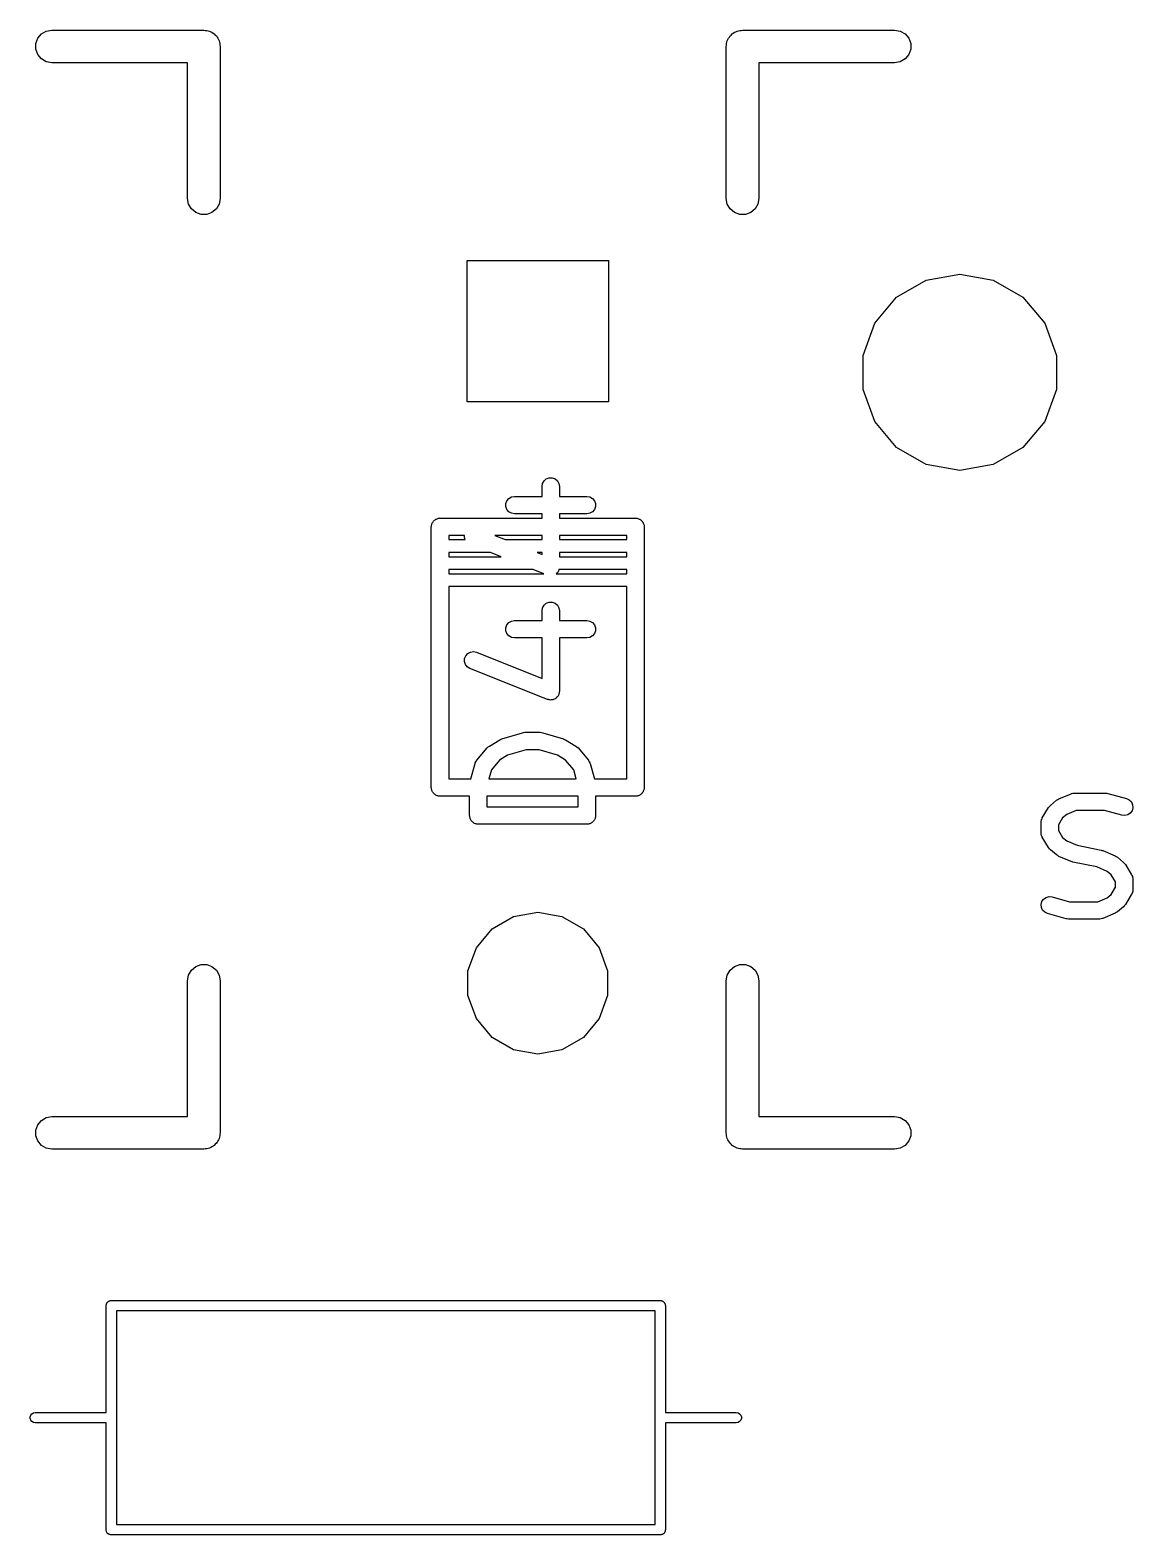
# Model space of a CAD drawing. Extents: x 47 to 330, y -254 to -153.
# Drawn here: x 99.94 to 112.84, y -231.05 to -213.46 of the extents above; entities that cross this region are included whole.
import ezdxf

# ---------------------------------------------------------------- set-up
doc = ezdxf.new("R2010")
doc.units = 0
doc.header["$MEASUREMENT"] = 0
doc.layers.add('BLACK', color=7, linetype='CONTINUOUS')

msp = doc.modelspace()

# ---------------------------------------------------------------- linework, layer by layer
at = {"layer": 'Black'}
for p, q in [((100.032, -213.555), (100.075, -213.504)), ((100.075, -213.504), (100.132, -213.471)), ((100.132, -213.471), (100.197, -213.459)), ((100.197, -213.459), (101.975, -213.459)), ((101.975, -213.459), (101.991, -213.462)), ((101.991, -213.462), (102.008, -213.462)), ((102.008, -213.462), (102.024, -213.468)), ((102.024, -213.468), (102.04, -213.471)), ((102.04, -213.471), (102.055, -213.479)), ((102.055, -213.479), (102.07, -213.485)), ((102.07, -213.485), (102.083, -213.496)), ((102.083, -213.496), (102.097, -213.504)), ((102.097, -213.504), (102.108, -213.517)), ((102.108, -213.517), (102.121, -213.528)), ((102.121, -213.528), (102.129, -213.542)), ((102.129, -213.542), (102.14, -213.555)), ((108.11, -213.555), (108.121, -213.542)), ((108.121, -213.542), (108.129, -213.528)), ((108.129, -213.528), (108.142, -213.517)), ((108.142, -213.517), (108.153, -213.504)), ((108.153, -213.504), (108.167, -213.496)), ((108.167, -213.496), (108.18, -213.485)), ((108.18, -213.485), (108.195, -213.479)), ((108.195, -213.479), (108.21, -213.471)), ((108.21, -213.471), (108.226, -213.468)), ((108.226, -213.468), (108.242, -213.462)), ((108.242, -213.462), (108.259, -213.462)), ((108.259, -213.462), (108.275, -213.459)), ((108.275, -213.459), (110.053, -213.459)), ((110.053, -213.459), (110.118, -213.471)), ((110.118, -213.471), (110.175, -213.504)), ((110.175, -213.504), (110.218, -213.555)), ((100.009, -213.617), (100.032, -213.555)), ((100.009, -213.683), (100.009, -213.617)), ((100.032, -213.745), (100.009, -213.683)), ((102.14, -213.555), (102.146, -213.57)), ((102.146, -213.57), (102.154, -213.585)), ((102.154, -213.585), (102.157, -213.601)), ((102.157, -213.601), (102.163, -213.617)), ((102.163, -213.617), (102.163, -213.634)), ((102.163, -213.634), (102.165, -213.65)), ((102.165, -213.65), (102.165, -215.428)), ((108.084, -213.65), (108.087, -213.634)), ((108.084, -215.428), (108.084, -213.65)), ((108.087, -213.617), (108.093, -213.601)), ((108.087, -213.634), (108.087, -213.617)), ((108.093, -213.601), (108.096, -213.585)), ((108.096, -213.585), (108.104, -213.57)), ((108.104, -213.57), (108.11, -213.555)), ((110.218, -213.555), (110.241, -213.617)), ((110.241, -213.683), (110.218, -213.745)), ((110.241, -213.617), (110.241, -213.683)), ((100.075, -213.796), (100.032, -213.745)), ((100.132, -213.829), (100.075, -213.796)), ((100.197, -213.84), (100.132, -213.829)), ((101.784, -213.84), (100.197, -213.84)), ((101.784, -215.428), (101.784, -213.84)), ((110.053, -213.84), (108.465, -213.84)), ((108.465, -213.84), (108.465, -215.428)), ((110.118, -213.829), (110.053, -213.84)), ((110.175, -213.796), (110.118, -213.829)), ((110.218, -213.745), (110.175, -213.796)), ((101.796, -215.493), (101.784, -215.428)), ((102.165, -215.428), (102.154, -215.493)), ((108.096, -215.493), (108.084, -215.428)), ((108.465, -215.428), (108.454, -215.493)), ((101.829, -215.55), (101.796, -215.493)), ((101.88, -215.593), (101.829, -215.55)), ((101.942, -215.616), (101.88, -215.593)), ((102.008, -215.616), (101.942, -215.616)), ((102.07, -215.593), (102.008, -215.616)), ((102.121, -215.55), (102.07, -215.593)), ((102.154, -215.493), (102.121, -215.55)), ((108.129, -215.55), (108.096, -215.493)), ((108.18, -215.593), (108.129, -215.55)), ((108.242, -215.616), (108.18, -215.593)), ((108.308, -215.616), (108.242, -215.616)), ((108.37, -215.593), (108.308, -215.616)), ((108.421, -215.55), (108.37, -215.593)), ((108.454, -215.493), (108.421, -215.55)), ((105.054, -217.805), (105.054, -216.154)), ((105.054, -216.154), (106.706, -216.154)), ((106.706, -216.154), (106.706, -217.805)), ((110.423, -216.382), (110.815, -216.313)), ((110.815, -216.313), (111.207, -216.382)), ((110.077, -216.581), (110.423, -216.382)), ((111.207, -216.382), (111.553, -216.581)), ((109.821, -216.886), (110.077, -216.581)), ((111.553, -216.581), (111.809, -216.886)), ((109.685, -217.261), (109.821, -216.886)), ((111.809, -216.886), (111.945, -217.261)), ((109.685, -217.659), (109.685, -217.261)), ((111.945, -217.261), (111.945, -217.659)), ((109.821, -218.034), (109.685, -217.659)), ((111.945, -217.659), (111.809, -218.034)), ((106.706, -217.805), (105.054, -217.805)), ((110.077, -218.339), (109.821, -218.034)), ((111.809, -218.034), (111.553, -218.339)), ((110.423, -218.538), (110.077, -218.339)), ((111.553, -218.339), (111.207, -218.538)), ((110.815, -218.607), (110.423, -218.538)), ((111.207, -218.538), (110.815, -218.607)), ((105.93, -218.794), (105.936, -218.76)), ((105.93, -218.91), (105.93, -218.794)), ((105.936, -218.76), (105.953, -218.729)), ((105.953, -218.729), (105.98, -218.706)), ((105.98, -218.706), (106.014, -218.694)), ((106.014, -218.694), (106.049, -218.694)), ((106.049, -218.694), (106.082, -218.706)), ((106.082, -218.706), (106.109, -218.729)), ((106.109, -218.729), (106.127, -218.76)), ((106.127, -218.76), (106.133, -218.794)), ((106.133, -218.794), (106.133, -218.91)), ((105.508, -218.994), (105.52, -218.961)), ((105.508, -219.03), (105.508, -218.994)), ((105.52, -218.961), (105.543, -218.934)), ((105.543, -218.934), (105.573, -218.917)), ((105.573, -218.917), (105.608, -218.91)), ((105.608, -218.91), (105.93, -218.91)), ((106.133, -218.91), (106.455, -218.91)), ((106.455, -218.91), (106.489, -218.917)), ((106.489, -218.917), (106.52, -218.934)), ((106.52, -218.934), (106.543, -218.961)), ((106.543, -218.961), (106.555, -218.994)), ((106.555, -218.994), (106.555, -219.03)), ((104.679, -219.184), (104.686, -219.178)), ((104.686, -219.178), (104.695, -219.175)), ((104.695, -219.175), (104.702, -219.171)), ((104.702, -219.171), (104.711, -219.169)), ((104.711, -219.169), (104.719, -219.166)), ((104.719, -219.166), (104.728, -219.166)), ((104.728, -219.166), (104.737, -219.164)), ((104.737, -219.164), (105.93, -219.164)), ((105.52, -219.063), (105.508, -219.03)), ((105.543, -219.09), (105.52, -219.063)), ((105.573, -219.107), (105.543, -219.09)), ((105.608, -219.114), (105.573, -219.107)), ((105.93, -219.114), (105.608, -219.114)), ((105.93, -219.164), (105.93, -219.114)), ((106.455, -219.114), (106.133, -219.114)), ((106.133, -219.114), (106.133, -219.164)), ((106.133, -219.164), (107.023, -219.164)), ((106.489, -219.107), (106.455, -219.114)), ((106.52, -219.09), (106.489, -219.107)), ((106.543, -219.063), (106.52, -219.09)), ((106.555, -219.03), (106.543, -219.063)), ((107.023, -219.164), (107.032, -219.166)), ((107.032, -219.166), (107.041, -219.166)), ((107.041, -219.166), (107.049, -219.169)), ((107.049, -219.169), (107.058, -219.171)), ((107.058, -219.171), (107.065, -219.175)), ((107.065, -219.175), (107.074, -219.178)), ((107.074, -219.178), (107.081, -219.184)), ((104.635, -219.266), (104.637, -219.257)), ((104.635, -222.314), (104.635, -219.266)), ((104.637, -219.248), (104.64, -219.24)), ((104.637, -219.257), (104.637, -219.248)), ((104.64, -219.24), (104.642, -219.231)), ((104.642, -219.231), (104.646, -219.224)), ((104.646, -219.224), (104.649, -219.215)), ((104.649, -219.215), (104.655, -219.208)), ((104.655, -219.208), (104.659, -219.201)), ((104.659, -219.201), (104.666, -219.195)), ((104.666, -219.195), (104.672, -219.188)), ((104.672, -219.188), (104.679, -219.184)), ((107.081, -219.184), (107.088, -219.188)), ((107.088, -219.188), (107.094, -219.195)), ((107.094, -219.195), (107.101, -219.201)), ((107.101, -219.201), (107.105, -219.208)), ((107.105, -219.208), (107.111, -219.215)), ((107.111, -219.215), (107.114, -219.224)), ((107.114, -219.224), (107.118, -219.231)), ((107.118, -219.231), (107.12, -219.24)), ((107.12, -219.24), (107.123, -219.248)), ((107.123, -219.248), (107.123, -219.257)), ((107.123, -219.257), (107.125, -219.266)), ((107.125, -219.266), (107.125, -222.314)), ((105.024, -219.368), (104.839, -219.368)), ((104.839, -219.368), (104.839, -219.415)), ((104.839, -219.415), (104.88, -219.415)), ((104.88, -219.415), (105.032, -219.415)), ((105.023, -219.389), (105.024, -219.368)), ((105.032, -219.415), (105.023, -219.389)), ((105.379, -219.368), (105.498, -219.415)), ((105.93, -219.368), (105.379, -219.368)), ((105.498, -219.415), (105.93, -219.415)), ((105.93, -219.415), (105.93, -219.368)), ((106.133, -219.368), (106.133, -219.415)), ((106.921, -219.368), (106.133, -219.368)), ((106.133, -219.415), (106.921, -219.415)), ((106.921, -219.415), (106.921, -219.368)), ((104.88, -219.565), (104.839, -219.565)), ((104.839, -219.565), (104.839, -219.615)), ((104.839, -219.615), (105.451, -219.615)), ((105.326, -219.565), (104.88, -219.565)), ((105.451, -219.615), (105.326, -219.565)), ((105.873, -219.565), (105.93, -219.588)), ((105.93, -219.565), (105.873, -219.565)), ((105.93, -219.588), (105.93, -219.565)), ((106.133, -219.565), (106.133, -219.615)), ((106.921, -219.565), (106.133, -219.565)), ((106.133, -219.615), (106.921, -219.615)), ((106.921, -219.615), (106.921, -219.565)), ((104.839, -219.765), (104.839, -219.815)), ((105.826, -219.765), (104.839, -219.765)), ((104.839, -219.815), (105.951, -219.815)), ((105.951, -219.815), (105.826, -219.765)), ((106.101, -219.81), (106.096, -219.815)), ((106.096, -219.815), (106.921, -219.815)), ((106.109, -219.803), (106.101, -219.81)), ((106.113, -219.797), (106.109, -219.803)), ((106.118, -219.791), (106.113, -219.797)), ((106.121, -219.782), (106.118, -219.791)), ((106.127, -219.772), (106.121, -219.782)), ((106.128, -219.765), (106.127, -219.772)), ((106.128, -219.765), (106.128, -219.765)), ((106.921, -219.765), (106.128, -219.765)), ((106.921, -219.815), (106.921, -219.765)), ((104.839, -219.965), (104.839, -222.212)), ((106.921, -219.965), (104.839, -219.965)), ((106.921, -222.212), (106.921, -219.965)), ((105.93, -220.246), (105.936, -220.211)), ((105.936, -220.211), (105.953, -220.18)), ((105.953, -220.18), (105.98, -220.158)), ((105.98, -220.158), (106.014, -220.146)), ((106.014, -220.146), (106.049, -220.146)), ((106.049, -220.146), (106.082, -220.158)), ((106.082, -220.158), (106.109, -220.18)), ((106.109, -220.18), (106.127, -220.211)), ((106.127, -220.211), (106.133, -220.246)), ((105.508, -220.446), (105.52, -220.413)), ((105.52, -220.413), (105.543, -220.386)), ((105.543, -220.386), (105.573, -220.368)), ((105.573, -220.368), (105.608, -220.362)), ((105.608, -220.362), (105.93, -220.362)), ((105.93, -220.362), (105.93, -220.246)), ((106.133, -220.246), (106.133, -220.362)), ((106.133, -220.362), (106.455, -220.362)), ((106.455, -220.362), (106.489, -220.368)), ((106.489, -220.368), (106.52, -220.386)), ((106.52, -220.386), (106.543, -220.413)), ((106.543, -220.413), (106.555, -220.446)), ((105.508, -220.481), (105.508, -220.446)), ((105.52, -220.514), (105.508, -220.481)), ((105.543, -220.541), (105.52, -220.514)), ((105.573, -220.559), (105.543, -220.541)), ((105.608, -220.565), (105.573, -220.559)), ((105.93, -220.565), (105.608, -220.565)), ((105.93, -221.039), (105.93, -220.565)), ((106.455, -220.565), (106.133, -220.565)), ((106.133, -220.565), (106.133, -221.189)), ((106.489, -220.559), (106.455, -220.565)), ((106.52, -220.541), (106.489, -220.559)), ((106.543, -220.514), (106.52, -220.541)), ((106.555, -220.481), (106.543, -220.514)), ((106.555, -220.446), (106.555, -220.481)), ((105.038, -220.773), (105.061, -220.746)), ((105.061, -220.746), (105.092, -220.73)), ((105.092, -220.73), (105.127, -220.725)), ((105.127, -220.725), (105.162, -220.732)), ((105.162, -220.732), (105.93, -221.039)), ((105.023, -220.841), (105.025, -220.806)), ((105.035, -220.874), (105.023, -220.841)), ((105.025, -220.806), (105.038, -220.773)), ((105.056, -220.902), (105.035, -220.874)), ((105.086, -220.921), (105.056, -220.902)), ((105.993, -221.283), (105.086, -220.921)), ((106.004, -221.286), (105.993, -221.283)), ((106.014, -221.289), (106.004, -221.286)), ((106.021, -221.289), (106.014, -221.289)), ((106.028, -221.291), (106.021, -221.289)), ((106.038, -221.289), (106.028, -221.291)), ((106.049, -221.289), (106.038, -221.289)), ((106.056, -221.287), (106.049, -221.289)), ((106.063, -221.286), (106.056, -221.287)), ((106.072, -221.281), (106.063, -221.286)), ((106.082, -221.277), (106.072, -221.281)), ((106.088, -221.272), (106.082, -221.277)), ((106.094, -221.269), (106.088, -221.272)), ((106.101, -221.261), (106.094, -221.269)), ((106.109, -221.254), (106.101, -221.261)), ((106.113, -221.248), (106.109, -221.254)), ((106.118, -221.243), (106.113, -221.248)), ((106.121, -221.233), (106.118, -221.243)), ((106.127, -221.224), (106.121, -221.233)), ((106.128, -221.217), (106.127, -221.224)), ((106.131, -221.21), (106.128, -221.217)), ((106.133, -221.189), (106.131, -221.199)), ((106.131, -221.199), (106.131, -221.21)), ((105.314, -221.828), (105.435, -221.755)), ((105.435, -221.755), (105.446, -221.751)), ((105.446, -221.751), (105.458, -221.745)), ((105.458, -221.745), (105.7, -221.672)), ((105.7, -221.672), (105.714, -221.671)), ((105.714, -221.671), (105.729, -221.668)), ((105.729, -221.668), (105.91, -221.668)), ((105.91, -221.668), (105.925, -221.671)), ((105.925, -221.671), (105.939, -221.672)), ((105.939, -221.672), (106.181, -221.745)), ((106.181, -221.745), (106.193, -221.751)), ((106.193, -221.751), (106.204, -221.755)), ((106.204, -221.755), (106.325, -221.828)), ((105.162, -222.001), (105.165, -221.998)), ((105.165, -221.998), (105.167, -221.995)), ((105.167, -221.995), (105.288, -221.85)), ((105.288, -221.85), (105.301, -221.839)), ((105.301, -221.839), (105.314, -221.828)), ((105.433, -221.993), (105.337, -222.108)), ((105.528, -221.936), (105.433, -221.993)), ((105.744, -221.871), (105.528, -221.936)), ((105.895, -221.871), (105.744, -221.871)), ((106.111, -221.936), (105.895, -221.871)), ((106.206, -221.993), (106.111, -221.936)), ((106.302, -222.108), (106.206, -221.993)), ((106.325, -221.828), (106.338, -221.839)), ((106.338, -221.839), (106.351, -221.85)), ((106.351, -221.85), (106.472, -221.995)), ((106.472, -221.995), (106.474, -221.998)), ((106.474, -221.998), (106.477, -222.001)), ((105.097, -222.212), (105.147, -222.033)), ((105.147, -222.033), (105.149, -222.029)), ((105.149, -222.026), (105.156, -222.014)), ((105.149, -222.029), (105.149, -222.026)), ((105.156, -222.014), (105.162, -222.001)), ((105.337, -222.108), (105.308, -222.212)), ((106.331, -222.212), (106.302, -222.108)), ((106.477, -222.001), (106.483, -222.014)), ((106.483, -222.014), (106.49, -222.026)), ((106.49, -222.026), (106.49, -222.029)), ((106.49, -222.029), (106.492, -222.033)), ((106.492, -222.033), (106.542, -222.212)), ((104.637, -222.323), (104.635, -222.314)), ((104.637, -222.332), (104.637, -222.323)), ((104.64, -222.34), (104.637, -222.332)), ((104.642, -222.349), (104.64, -222.34)), ((104.646, -222.356), (104.642, -222.349)), ((104.839, -222.212), (105.097, -222.212)), ((105.308, -222.212), (106.331, -222.212)), ((106.542, -222.212), (106.921, -222.212)), ((107.118, -222.349), (107.114, -222.356)), ((107.12, -222.34), (107.118, -222.349)), ((107.123, -222.332), (107.12, -222.34)), ((107.125, -222.314), (107.123, -222.323)), ((107.123, -222.323), (107.123, -222.332)), ((104.649, -222.365), (104.646, -222.356)), ((104.655, -222.372), (104.649, -222.365)), ((104.659, -222.379), (104.655, -222.372)), ((104.666, -222.385), (104.659, -222.379)), ((104.672, -222.392), (104.666, -222.385)), ((104.679, -222.396), (104.672, -222.392)), ((104.686, -222.402), (104.679, -222.396)), ((104.695, -222.405), (104.686, -222.402)), ((104.702, -222.409), (104.695, -222.405)), ((104.711, -222.411), (104.702, -222.409)), ((104.719, -222.414), (104.711, -222.411)), ((104.728, -222.414), (104.719, -222.414)), ((104.737, -222.416), (104.728, -222.414)), ((105.083, -222.416), (104.737, -222.416)), ((105.083, -222.641), (105.083, -222.416)), ((105.286, -222.416), (105.286, -222.539)), ((106.353, -222.416), (105.286, -222.416)), ((106.353, -222.539), (106.353, -222.416)), ((107.023, -222.416), (106.556, -222.416)), ((106.556, -222.416), (106.556, -222.641)), ((107.032, -222.414), (107.023, -222.416)), ((107.041, -222.414), (107.032, -222.414)), ((107.049, -222.411), (107.041, -222.414)), ((107.058, -222.409), (107.049, -222.411)), ((107.065, -222.405), (107.058, -222.409)), ((107.074, -222.402), (107.065, -222.405)), ((107.081, -222.396), (107.074, -222.402)), ((107.088, -222.392), (107.081, -222.396)), ((107.094, -222.385), (107.088, -222.392)), ((107.101, -222.379), (107.094, -222.385)), ((107.105, -222.372), (107.101, -222.379)), ((107.111, -222.365), (107.105, -222.372)), ((107.114, -222.356), (107.111, -222.365)), ((111.864, -222.535), (111.875, -222.522)), ((111.875, -222.522), (111.947, -222.462)), ((111.947, -222.462), (111.961, -222.454)), ((111.961, -222.454), (111.973, -222.446)), ((111.973, -222.446), (112.118, -222.386)), ((112.118, -222.386), (112.121, -222.385)), ((112.121, -222.385), (112.123, -222.384)), ((112.123, -222.384), (112.138, -222.381)), ((112.138, -222.381), (112.153, -222.378)), ((112.153, -222.378), (112.155, -222.378)), ((112.155, -222.378), (112.158, -222.378)), ((112.158, -222.378), (112.52, -222.378)), ((112.52, -222.378), (112.534, -222.38)), ((112.534, -222.38), (112.548, -222.382)), ((112.548, -222.382), (112.765, -222.442)), ((112.765, -222.442), (112.797, -222.457)), ((112.797, -222.457), (112.822, -222.482)), ((112.822, -222.482), (112.837, -222.515)), ((112.837, -222.515), (112.839, -222.55)), ((105.084, -222.649), (105.083, -222.641)), ((105.084, -222.658), (105.084, -222.649)), ((105.088, -222.667), (105.084, -222.658)), ((105.089, -222.675), (105.088, -222.667)), ((105.093, -222.683), (105.089, -222.675)), ((105.097, -222.691), (105.093, -222.683)), ((105.102, -222.698), (105.097, -222.691)), ((105.107, -222.706), (105.102, -222.698)), ((105.286, -222.539), (106.353, -222.539)), ((106.537, -222.698), (106.532, -222.706)), ((106.543, -222.691), (106.537, -222.698)), ((106.546, -222.683), (106.543, -222.691)), ((106.55, -222.675), (106.546, -222.683)), ((106.552, -222.667), (106.55, -222.675)), ((106.555, -222.658), (106.552, -222.667)), ((106.556, -222.641), (106.555, -222.649)), ((106.555, -222.649), (106.555, -222.658)), ((111.767, -222.712), (111.768, -222.702)), ((111.768, -222.702), (111.77, -222.695)), ((111.77, -222.695), (111.772, -222.687)), ((111.772, -222.687), (111.777, -222.678)), ((111.777, -222.678), (111.78, -222.669)), ((111.78, -222.669), (111.853, -222.548)), ((111.853, -222.548), (111.864, -222.535)), ((112.018, -222.668), (111.969, -222.75)), ((112.066, -222.628), (112.018, -222.668)), ((112.178, -222.581), (112.066, -222.628)), ((112.507, -222.581), (112.178, -222.581)), ((112.711, -222.638), (112.507, -222.581)), ((112.746, -222.641), (112.711, -222.638)), ((112.78, -222.632), (112.746, -222.641)), ((112.809, -222.612), (112.78, -222.632)), ((112.83, -222.584), (112.809, -222.612)), ((112.839, -222.55), (112.83, -222.584)), ((105.114, -222.712), (105.107, -222.706)), ((105.119, -222.718), (105.114, -222.712)), ((105.127, -222.723), (105.119, -222.718)), ((105.134, -222.729), (105.127, -222.723)), ((105.142, -222.732), (105.134, -222.729)), ((105.15, -222.736), (105.142, -222.732)), ((105.159, -222.738), (105.15, -222.736)), ((105.167, -222.741), (105.159, -222.738)), ((105.176, -222.741), (105.167, -222.741)), ((105.185, -222.742), (105.176, -222.741)), ((106.455, -222.742), (105.185, -222.742)), ((106.463, -222.741), (106.455, -222.742)), ((106.472, -222.741), (106.463, -222.741)), ((106.481, -222.738), (106.472, -222.741)), ((106.489, -222.736), (106.481, -222.738)), ((106.497, -222.732), (106.489, -222.736)), ((106.505, -222.729), (106.497, -222.732)), ((106.512, -222.723), (106.505, -222.729)), ((106.52, -222.718), (106.512, -222.723)), ((106.526, -222.712), (106.52, -222.718)), ((106.532, -222.706), (106.526, -222.712)), ((111.766, -222.721), (111.767, -222.712)), ((111.766, -222.842), (111.766, -222.721)), ((111.767, -222.852), (111.766, -222.842)), ((111.768, -222.862), (111.767, -222.852)), ((111.77, -222.869), (111.768, -222.862)), ((111.772, -222.877), (111.77, -222.869)), ((111.777, -222.886), (111.772, -222.877)), ((111.969, -222.75), (111.969, -222.814)), ((111.969, -222.814), (112.018, -222.896)), ((111.78, -222.895), (111.777, -222.886)), ((111.853, -223.016), (111.78, -222.895)), ((111.864, -223.028), (111.853, -223.016)), ((111.875, -223.041), (111.864, -223.028)), ((111.947, -223.102), (111.875, -223.041)), ((112.018, -222.896), (112.066, -222.936)), ((112.066, -222.936), (112.188, -222.987)), ((112.188, -222.987), (112.469, -223.045)), ((112.469, -223.045), (112.478, -223.049)), ((112.478, -223.049), (112.487, -223.051)), ((112.487, -223.051), (112.632, -223.111)), ((111.961, -223.109), (111.947, -223.102)), ((111.973, -223.118), (111.961, -223.109)), ((112.118, -223.178), (111.973, -223.118)), ((112.128, -223.18), (112.118, -223.178)), ((112.137, -223.184), (112.128, -223.18)), ((112.418, -223.242), (112.137, -223.184)), ((112.632, -223.111), (112.645, -223.12)), ((112.645, -223.12), (112.658, -223.127)), ((112.658, -223.127), (112.731, -223.188)), ((112.731, -223.188), (112.742, -223.201)), ((112.742, -223.201), (112.753, -223.213)), ((112.753, -223.213), (112.825, -223.334)), ((112.54, -223.293), (112.418, -223.242)), ((112.587, -223.333), (112.54, -223.293)), ((112.637, -223.415), (112.587, -223.333)), ((112.825, -223.334), (112.829, -223.343)), ((112.829, -223.343), (112.834, -223.352)), ((112.834, -223.352), (112.835, -223.36)), ((112.835, -223.36), (112.838, -223.367)), ((112.838, -223.367), (112.838, -223.377)), ((112.838, -223.377), (112.84, -223.387)), ((112.84, -223.387), (112.84, -223.508)), ((112.54, -223.601), (112.587, -223.562)), ((112.587, -223.562), (112.637, -223.479)), ((112.637, -223.479), (112.637, -223.415)), ((112.825, -223.56), (112.753, -223.681)), ((112.829, -223.551), (112.825, -223.56)), ((112.834, -223.542), (112.829, -223.551)), ((112.835, -223.534), (112.834, -223.542)), ((112.838, -223.527), (112.835, -223.534)), ((112.84, -223.508), (112.838, -223.517)), ((112.838, -223.517), (112.838, -223.527)), ((111.766, -223.679), (111.776, -223.645)), ((111.769, -223.714), (111.766, -223.679)), ((111.784, -223.747), (111.769, -223.714)), ((111.776, -223.645), (111.796, -223.617)), ((111.808, -223.772), (111.784, -223.747)), ((111.796, -223.617), (111.825, -223.597)), ((111.825, -223.597), (111.859, -223.588)), ((111.859, -223.588), (111.894, -223.591)), ((111.894, -223.591), (112.099, -223.648)), ((112.099, -223.648), (112.428, -223.648)), ((112.428, -223.648), (112.54, -223.601)), ((112.731, -223.707), (112.658, -223.767)), ((112.742, -223.694), (112.731, -223.707)), ((112.753, -223.681), (112.742, -223.694)), ((105.347, -223.965), (105.597, -223.821)), ((105.597, -223.821), (105.88, -223.771)), ((105.88, -223.771), (106.163, -223.821)), ((106.163, -223.821), (106.413, -223.965)), ((111.84, -223.787), (111.808, -223.772)), ((112.058, -223.847), (111.84, -223.787)), ((112.071, -223.849), (112.058, -223.847)), ((112.085, -223.851), (112.071, -223.849)), ((112.448, -223.851), (112.085, -223.851)), ((112.45, -223.851), (112.448, -223.851)), ((112.453, -223.851), (112.45, -223.851)), ((112.467, -223.848), (112.453, -223.851)), ((112.483, -223.845), (112.467, -223.848)), ((112.485, -223.844), (112.483, -223.845)), ((112.487, -223.843), (112.485, -223.844)), ((112.632, -223.783), (112.487, -223.843)), ((112.645, -223.775), (112.632, -223.783)), ((112.658, -223.767), (112.645, -223.775)), ((105.162, -224.186), (105.347, -223.965)), ((106.413, -223.965), (106.598, -224.186)), ((105.064, -224.456), (105.162, -224.186)), ((106.598, -224.186), (106.696, -224.456)), ((101.796, -224.507), (101.829, -224.45)), ((101.829, -224.45), (101.88, -224.407)), ((101.88, -224.407), (101.942, -224.384)), ((101.942, -224.384), (102.008, -224.384)), ((102.008, -224.384), (102.07, -224.407)), ((102.07, -224.407), (102.121, -224.45)), ((102.121, -224.45), (102.154, -224.507)), ((105.064, -224.744), (105.064, -224.456)), ((106.696, -224.456), (106.696, -224.744)), ((108.096, -224.507), (108.129, -224.45)), ((108.129, -224.45), (108.18, -224.407)), ((108.18, -224.407), (108.242, -224.384)), ((108.242, -224.384), (108.308, -224.384)), ((108.308, -224.384), (108.37, -224.407)), ((108.37, -224.407), (108.421, -224.45)), ((108.421, -224.45), (108.454, -224.507)), ((101.784, -224.572), (101.796, -224.507)), ((101.784, -226.159), (101.784, -224.572)), ((102.154, -224.507), (102.165, -224.572)), ((102.165, -224.572), (102.165, -226.35)), ((108.084, -224.572), (108.096, -224.507)), ((108.084, -226.35), (108.084, -224.572)), ((108.454, -224.507), (108.465, -224.572)), ((108.465, -224.572), (108.465, -226.159)), ((105.162, -225.014), (105.064, -224.744)), ((106.696, -224.744), (106.598, -225.014)), ((105.347, -225.235), (105.162, -225.014)), ((106.598, -225.014), (106.413, -225.235)), ((105.597, -225.379), (105.347, -225.235)), ((106.413, -225.235), (106.163, -225.379)), ((105.88, -225.429), (105.597, -225.379)), ((106.163, -225.379), (105.88, -225.429)), ((100.032, -226.255), (100.075, -226.204)), ((100.075, -226.204), (100.132, -226.171)), ((100.132, -226.171), (100.197, -226.159)), ((100.197, -226.159), (101.784, -226.159)), ((108.465, -226.159), (110.053, -226.159)), ((110.053, -226.159), (110.118, -226.171)), ((110.118, -226.171), (110.175, -226.204)), ((110.175, -226.204), (110.218, -226.255)), ((100.009, -226.317), (100.032, -226.255)), ((100.009, -226.383), (100.009, -226.317)), ((100.032, -226.445), (100.009, -226.383)), ((102.163, -226.383), (102.157, -226.399)), ((102.165, -226.35), (102.163, -226.366)), ((102.163, -226.366), (102.163, -226.383)), ((108.087, -226.366), (108.084, -226.35)), ((108.087, -226.383), (108.087, -226.366)), ((108.093, -226.399), (108.087, -226.383)), ((110.218, -226.255), (110.241, -226.317)), ((110.241, -226.383), (110.218, -226.445)), ((110.241, -226.317), (110.241, -226.383)), ((100.075, -226.496), (100.032, -226.445)), ((100.132, -226.529), (100.075, -226.496)), ((100.197, -226.54), (100.132, -226.529)), ((101.975, -226.54), (100.197, -226.54)), ((101.991, -226.538), (101.975, -226.54)), ((102.008, -226.538), (101.991, -226.538)), ((102.024, -226.532), (102.008, -226.538)), ((102.04, -226.529), (102.024, -226.532)), ((102.055, -226.521), (102.04, -226.529)), ((102.07, -226.515), (102.055, -226.521)), ((102.083, -226.504), (102.07, -226.515)), ((102.097, -226.496), (102.083, -226.504)), ((102.108, -226.483), (102.097, -226.496)), ((102.121, -226.472), (102.108, -226.483)), ((102.129, -226.458), (102.121, -226.472)), ((102.14, -226.445), (102.129, -226.458)), ((102.146, -226.43), (102.14, -226.445)), ((102.154, -226.415), (102.146, -226.43)), ((102.157, -226.399), (102.154, -226.415)), ((108.096, -226.415), (108.093, -226.399)), ((108.104, -226.43), (108.096, -226.415)), ((108.11, -226.445), (108.104, -226.43)), ((108.121, -226.458), (108.11, -226.445)), ((108.129, -226.472), (108.121, -226.458)), ((108.142, -226.483), (108.129, -226.472)), ((108.153, -226.496), (108.142, -226.483)), ((108.167, -226.504), (108.153, -226.496)), ((108.18, -226.515), (108.167, -226.504)), ((108.195, -226.521), (108.18, -226.515)), ((108.21, -226.529), (108.195, -226.521)), ((108.226, -226.532), (108.21, -226.529)), ((108.242, -226.538), (108.226, -226.532)), ((108.259, -226.538), (108.242, -226.538)), ((108.275, -226.54), (108.259, -226.538)), ((110.053, -226.54), (108.275, -226.54)), ((110.118, -226.529), (110.053, -226.54)), ((110.175, -226.496), (110.118, -226.529)), ((110.218, -226.445), (110.175, -226.496)), ((100.843, -228.336), (100.846, -228.331)), ((100.846, -228.331), (100.85, -228.328)), ((100.85, -228.328), (100.853, -228.324)), ((100.853, -228.324), (100.858, -228.321)), ((100.858, -228.321), (100.862, -228.318)), ((100.862, -228.318), (100.867, -228.316)), ((100.867, -228.316), (100.871, -228.314)), ((100.871, -228.314), (100.877, -228.313)), ((100.877, -228.313), (100.882, -228.311)), ((100.882, -228.311), (100.887, -228.311)), ((100.887, -228.311), (100.892, -228.31)), ((100.892, -228.31), (107.312, -228.31)), ((107.312, -228.31), (107.317, -228.311)), ((107.317, -228.311), (107.322, -228.311)), ((107.322, -228.311), (107.327, -228.313)), ((107.327, -228.313), (107.333, -228.314)), ((107.333, -228.314), (107.337, -228.316)), ((107.337, -228.316), (107.342, -228.318)), ((107.342, -228.318), (107.346, -228.321)), ((107.346, -228.321), (107.351, -228.324)), ((107.351, -228.324), (107.354, -228.328)), ((107.354, -228.328), (107.358, -228.331)), ((107.358, -228.331), (107.361, -228.336)), ((100.832, -228.37), (100.833, -228.365)), ((100.832, -229.62), (100.832, -228.37)), ((100.833, -228.36), (100.835, -228.355)), ((100.833, -228.365), (100.833, -228.36)), ((100.835, -228.355), (100.836, -228.349)), ((100.836, -228.349), (100.838, -228.345)), ((100.838, -228.345), (100.84, -228.34)), ((100.84, -228.34), (100.843, -228.336)), ((100.952, -228.43), (100.952, -230.93)), ((107.252, -228.43), (100.952, -228.43)), ((107.252, -230.93), (107.252, -228.43)), ((107.361, -228.336), (107.364, -228.34)), ((107.364, -228.34), (107.366, -228.345)), ((107.366, -228.345), (107.368, -228.349)), ((107.368, -228.349), (107.369, -228.355)), ((107.369, -228.355), (107.371, -228.36)), ((107.371, -228.36), (107.371, -228.365)), ((107.371, -228.365), (107.372, -228.37)), ((107.372, -228.37), (107.372, -229.62)), ((99.9429, -229.67), (99.95, -229.65)), ((99.9429, -229.69), (99.9429, -229.67)), ((99.95, -229.71), (99.9429, -229.69)), ((99.95, -229.65), (99.9634, -229.634)), ((99.9634, -229.726), (99.95, -229.71)), ((99.9634, -229.634), (99.9815, -229.624)), ((99.9815, -229.736), (99.9634, -229.726)), ((99.9815, -229.624), (100.002, -229.62)), ((100.002, -229.74), (99.9815, -229.736)), ((100.002, -229.62), (100.832, -229.62)), ((107.372, -229.62), (108.202, -229.62)), ((108.202, -229.62), (108.223, -229.624)), ((108.223, -229.736), (108.202, -229.74)), ((108.223, -229.624), (108.241, -229.634)), ((108.241, -229.726), (108.223, -229.736)), ((108.241, -229.634), (108.254, -229.65)), ((108.254, -229.71), (108.241, -229.726)), ((108.254, -229.65), (108.261, -229.67)), ((108.261, -229.69), (108.254, -229.71)), ((108.261, -229.67), (108.261, -229.69)), ((100.832, -229.74), (100.002, -229.74)), ((100.832, -230.99), (100.832, -229.74)), ((108.202, -229.74), (107.372, -229.74)), ((107.372, -229.74), (107.372, -230.99)), ((100.952, -230.93), (107.252, -230.93)), ((100.833, -230.995), (100.832, -230.99)), ((100.833, -231), (100.833, -230.995)), ((100.835, -231.005), (100.833, -231)), ((100.836, -231.011), (100.835, -231.005)), ((100.838, -231.015), (100.836, -231.011)), ((100.84, -231.02), (100.838, -231.015)), ((100.843, -231.024), (100.84, -231.02)), ((100.846, -231.029), (100.843, -231.024)), ((100.85, -231.032), (100.846, -231.029)), ((100.853, -231.036), (100.85, -231.032)), ((100.858, -231.039), (100.853, -231.036)), ((100.862, -231.042), (100.858, -231.039)), ((100.867, -231.044), (100.862, -231.042)), ((100.871, -231.046), (100.867, -231.044)), ((100.877, -231.047), (100.871, -231.046)), ((100.882, -231.049), (100.877, -231.047)), ((100.887, -231.049), (100.882, -231.049)), ((100.892, -231.05), (100.887, -231.049)), ((107.312, -231.05), (100.892, -231.05)), ((107.317, -231.049), (107.312, -231.05)), ((107.322, -231.049), (107.317, -231.049)), ((107.327, -231.047), (107.322, -231.049)), ((107.333, -231.046), (107.327, -231.047)), ((107.337, -231.044), (107.333, -231.046)), ((107.342, -231.042), (107.337, -231.044)), ((107.346, -231.039), (107.342, -231.042)), ((107.351, -231.036), (107.346, -231.039)), ((107.354, -231.032), (107.351, -231.036)), ((107.358, -231.029), (107.354, -231.032)), ((107.361, -231.024), (107.358, -231.029)), ((107.364, -231.02), (107.361, -231.024)), ((107.366, -231.015), (107.364, -231.02)), ((107.368, -231.011), (107.366, -231.015)), ((107.369, -231.005), (107.368, -231.011)), ((107.371, -231), (107.369, -231.005)), ((107.372, -230.99), (107.371, -230.995)), ((107.371, -230.995), (107.371, -231))]:
    msp.add_line(p, q, dxfattribs=at)

doc.saveas('drawing.dxf')
